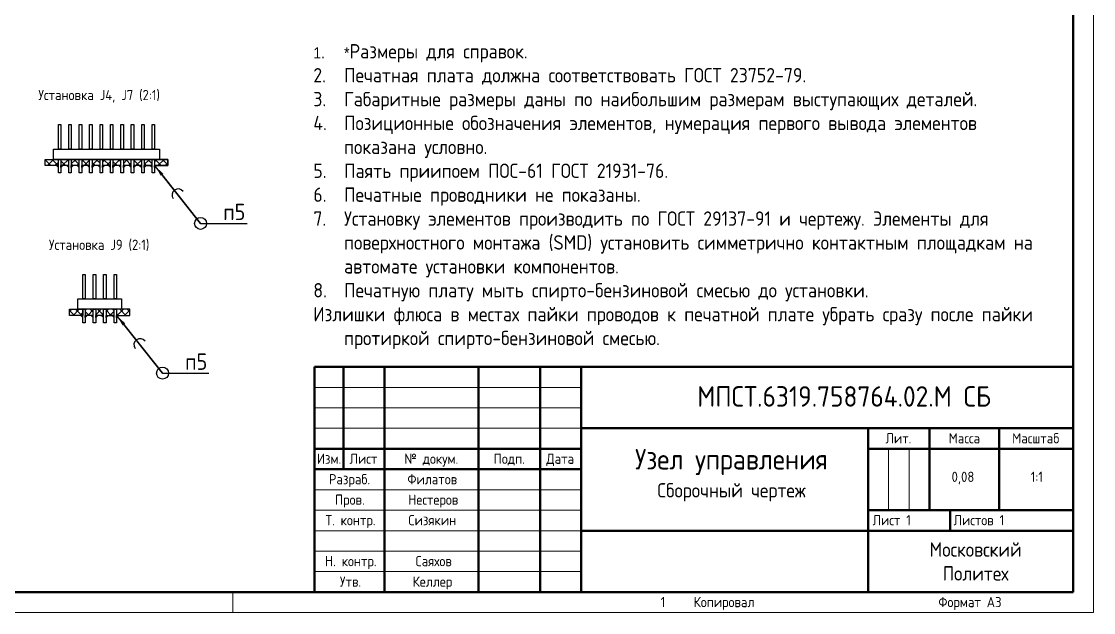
# Model space of a CAD drawing. Header units: millimetres. Extents: x 0 to 420, y 0 to 297.
# Drawn here: x 158.5 to 420, y 0 to 144.4 of the extents above; entities that cross this region are included whole.
import ezdxf
from ezdxf import colors
from ezdxf.entities.mleader import LeaderData, LeaderLine
from ezdxf.math import Vec2, Vec3

# ---------------------------------------------------------------- set-up
doc = ezdxf.new("R2010")
doc.units = ezdxf.units.MM
doc.layers.add('ОСНОВНОЙ', color=7, linetype='Continuous', lineweight=25)
doc.styles.add('СПДС', font='isocpeur.ttf', dxfattribs={"width": 0.9})

msp = doc.modelspace()

# ---------------------------------------------------------------- hatches: boundary and pattern name
h = msp.add_hatch()
h.set_pattern_fill('ANSI37', color=256, scale=0.4)
h.paths.add_polyline_path([(167.49, 110.646), (164.22, 110.646), (164.22, 109.146), (167.49, 109.146)])
h.paths.add_polyline_path([(170.03, 110.646), (168.09, 110.646), (168.09, 109.146), (168.59, 109.146), (170.03, 109.146)])
h.paths.add_polyline_path([(172.57, 110.646), (170.63, 110.646), (170.63, 109.146), (172.57, 109.146)])
h.paths.add_polyline_path([(175.11, 110.646), (173.17, 110.646), (173.17, 109.146), (173.67, 109.146), (175.11, 109.146)])
h.paths.add_polyline_path([(177.65, 110.646), (175.71, 110.646), (175.71, 109.146), (176.21, 109.146), (177.65, 109.146)])
h.paths.add_polyline_path([(180.19, 110.646), (178.25, 110.646), (178.25, 109.146), (178.75, 109.146), (180.19, 109.146)])
h.paths.add_polyline_path([(182.73, 110.646), (180.79, 110.646), (180.79, 109.146), (181.29, 109.146), (182.73, 109.146)])
h.paths.add_polyline_path([(185.27, 110.646), (183.33, 110.646), (183.33, 109.146), (183.83, 109.146), (185.27, 109.146)])
h.paths.add_polyline_path([(187.81, 110.646), (187.09, 110.646), (185.87, 110.646), (185.87, 109.146), (186.37, 109.146), (187.81, 109.146)])
h.paths.add_polyline_path([(190.35, 110.646), (188.41, 110.646), (188.41, 109.146), (188.91, 109.146), (190.35, 109.146)])
h.paths.add_polyline_path([(194.22, 110.646), (190.95, 110.646), (190.95, 109.146), (194.22, 109.146)])
h = msp.add_hatch(color=256)
h.dxf.hatch_style = 1
h.paths.add_polyline_path([(167.49, 109.146), (166.99, 109.146), (167.49, 108.646)])
h.paths.add_polyline_path([(168.09, 108.646), (168.59, 109.146), (168.09, 109.146)])
h.paths.add_polyline_path([(170.03, 109.146), (169.53, 109.146), (170.03, 108.646)])
h.paths.add_polyline_path([(171.13, 109.146), (170.63, 109.146), (170.63, 108.646)])
h.paths.add_polyline_path([(172.57, 108.646), (172.57, 109.146), (172.07, 109.146)])
h.paths.add_polyline_path([(173.17, 108.646), (173.67, 109.146), (173.17, 109.146)])
h.paths.add_polyline_path([(174.61, 109.146), (175.11, 108.646), (175.11, 109.146)])
h.paths.add_polyline_path([(176.21, 109.146), (175.71, 109.146), (175.71, 108.646)])
h.paths.add_polyline_path([(177.15, 109.146), (177.65, 108.646), (177.65, 109.146)])
h.paths.add_polyline_path([(178.25, 108.646), (178.75, 109.146), (178.25, 109.146)])
h.paths.add_polyline_path([(180.19, 109.146), (179.69, 109.146), (180.19, 108.646)])
h.paths.add_polyline_path([(181.29, 109.146), (180.79, 109.146), (180.79, 108.646)])
h.paths.add_polyline_path([(182.73, 108.646), (182.73, 109.146), (182.23, 109.146)])
h.paths.add_polyline_path([(183.83, 109.146), (183.33, 109.146), (183.33, 108.646)])
h.paths.add_polyline_path([(185.27, 108.646), (185.27, 109.146), (184.77, 109.146)])
h.paths.add_polyline_path([(185.87, 108.646), (186.37, 109.146), (185.87, 109.146)])
h = msp.add_hatch(color=256)
h.dxf.hatch_style = 1
h.paths.add_polyline_path([(172.57, 109.146), (172.07, 109.146), (172.57, 108.646)])
h.paths.add_polyline_path([(173.17, 108.646), (173.67, 109.146), (173.17, 109.146)])
h.paths.add_polyline_path([(175.11, 109.146), (174.61, 109.146), (175.11, 108.646)])
h.paths.add_polyline_path([(176.21, 109.146), (175.71, 109.146), (175.71, 108.646)])
h.paths.add_polyline_path([(177.65, 108.646), (177.65, 109.146), (177.15, 109.146)])
h.paths.add_polyline_path([(178.25, 108.646), (178.75, 109.146), (178.25, 109.146)])
h.paths.add_polyline_path([(179.69, 109.146), (180.19, 108.646), (180.19, 109.146)])
h.paths.add_polyline_path([(181.29, 109.146), (180.79, 109.146), (180.79, 108.646)])
h.paths.add_polyline_path([(182.23, 109.146), (182.73, 108.646), (182.73, 109.146)])
h.paths.add_polyline_path([(183.33, 108.646), (183.83, 109.146), (183.33, 109.146)])
h.paths.add_polyline_path([(185.27, 109.146), (184.77, 109.146), (185.27, 108.646)])
h.paths.add_polyline_path([(186.37, 109.146), (185.87, 109.146), (185.87, 108.646)])
h.paths.add_polyline_path([(187.81, 108.646), (187.81, 109.146), (187.31, 109.146)])
h.paths.add_polyline_path([(188.91, 109.146), (188.41, 109.146), (188.41, 108.646)])
h.paths.add_polyline_path([(190.35, 108.646), (190.35, 109.146), (189.85, 109.146)])
h.paths.add_polyline_path([(190.95, 108.646), (191.45, 109.146), (190.95, 109.146)])
h = msp.add_hatch()
h.set_pattern_fill('ANSI37', color=256, scale=0.4)
h.set_pattern_definition([(45, (-9.2871, 0), (-0.898026, 0.898026), []), (135, (-9.2871, 0), (-0.898026, -0.898026), [])])
h.paths.add_polyline_path([(173.443, 72.579), (173.443, 74.079), (170.173, 74.079), (170.173, 72.579)])
h.paths.add_polyline_path([(174.043, 74.079), (174.043, 72.579), (174.543, 72.579), (175.983, 72.579), (175.983, 74.079)])
h.paths.add_polyline_path([(176.583, 74.079), (176.583, 72.579), (177.083, 72.579), (178.523, 72.579), (178.523, 74.079), (177.803, 74.079)])
h.paths.add_polyline_path([(179.123, 74.079), (179.123, 72.579), (179.623, 72.579), (181.063, 72.579), (181.063, 74.079)])
h.paths.add_polyline_path([(181.663, 74.079), (181.663, 72.579), (184.933, 72.579), (184.933, 74.079)])
h = msp.add_hatch(color=256)
h.dxf.hatch_style = 1
h.paths.add_polyline_path([(173.443, 72.579), (172.943, 72.579), (173.443, 72.079)])
h.paths.add_polyline_path([(174.543, 72.579), (174.043, 72.579), (174.043, 72.079)])
h.paths.add_polyline_path([(175.983, 72.079), (175.983, 72.579), (175.483, 72.579)])
h.paths.add_polyline_path([(176.583, 72.079), (177.083, 72.579), (176.583, 72.579)])
h.paths.add_polyline_path([(178.523, 72.579), (178.023, 72.579), (178.523, 72.079)])
h.paths.add_polyline_path([(179.123, 72.079), (179.623, 72.579), (179.123, 72.579)])
h.paths.add_polyline_path([(181.063, 72.579), (180.563, 72.579), (181.063, 72.079)])
h.paths.add_polyline_path([(182.163, 72.579), (181.663, 72.579), (181.663, 72.079)])

# ---------------------------------------------------------------- linework, layer by layer
at = {"color": 7, "linetype": 'Continuous', "lineweight": 18}
for p, q in [((420, 297), (420, 0)), ((230, 55), (295, 55)), ((230, 50), (295, 50)), ((230, 45), (295, 45)), ((370, 40), (370, 25)), ((375, 40), (375, 25)), ((230, 30), (295, 30)), ((230, 25), (295, 25)), ((230, 20), (295, 20)), ((230, 15), (295, 15)), ((230, 10), (295, 10)), ((0, 0), (420, 0))]:
    msp.add_line(p, q, dxfattribs=at)
at = {"color": 7, "linetype": 'Continuous', "lineweight": 50}
for p, q in [((415, 5), (415, 292)), ((230, 60), (415, 60)), ((230, 60), (230, 5)), ((237, 35), (237, 60)), ((247, 60), (247, 5)), ((270, 60), (270, 5)), ((285, 60), (285, 5)), ((295, 60), (295, 5)), ((295, 45), (415, 45)), ((365, 45), (365, 5)), ((380, 45), (380, 25)), ((397, 45), (397, 25)), ((230, 40), (295, 40)), ((365, 40), (415, 40)), ((230, 35), (295, 35)), ((365, 25), (415, 25)), ((385, 25), (385, 20)), ((295, 20), (415, 20)), ((20, 5), (415, 5))]:
    msp.add_line(p, q, dxfattribs=at)
for p, q in [((202.185, 95.039), (191.2, 108.896)), ((192.898, 58.472), (181.913, 72.329))]:
    msp.add_line(p, q)
for points in [[(167.49, 119.146), (168.09, 119.146), (168.09, 113.146), (167.49, 113.146)], [(170.03, 119.146), (170.63, 119.146), (170.63, 113.146), (170.03, 113.146)], [(172.57, 119.146), (173.17, 119.146), (173.17, 113.146), (172.57, 113.146)], [(175.11, 119.146), (175.71, 119.146), (175.71, 113.146), (175.11, 113.146)], [(177.65, 119.146), (178.25, 119.146), (178.25, 113.146), (177.65, 113.146)], [(180.19, 119.146), (180.79, 119.146), (180.79, 113.146), (180.19, 113.146)], [(182.73, 119.146), (183.33, 119.146), (183.33, 113.146), (182.73, 113.146)], [(185.27, 119.146), (185.87, 119.146), (185.87, 113.146), (185.27, 113.146)], [(187.81, 119.146), (188.41, 119.146), (188.41, 113.146), (187.81, 113.146)], [(190.35, 119.146), (190.95, 119.146), (190.95, 113.146), (190.35, 113.146)], [(166.27, 113.146), (192.17, 113.146), (192.17, 110.646), (166.27, 110.646)], [(167.49, 110.646), (168.09, 110.646), (168.09, 107.346), (167.49, 107.346)], [(170.03, 110.646), (170.63, 110.646), (170.63, 107.346), (170.03, 107.346)], [(172.57, 110.646), (173.17, 110.646), (173.17, 107.346), (172.57, 107.346)], [(175.11, 110.646), (175.71, 110.646), (175.71, 107.346), (175.11, 107.346)], [(177.65, 110.646), (178.25, 110.646), (178.25, 107.346), (177.65, 107.346)], [(180.19, 110.646), (180.79, 110.646), (180.79, 107.346), (180.19, 107.346)], [(182.73, 110.646), (183.33, 110.646), (183.33, 107.346), (182.73, 107.346)], [(185.27, 110.646), (185.87, 110.646), (185.87, 107.346), (185.27, 107.346)], [(187.81, 110.646), (188.41, 110.646), (188.41, 107.346), (187.81, 107.346)], [(190.35, 110.646), (190.95, 110.646), (190.95, 107.346), (190.35, 107.346)], [(167.49, 109.146), (166.99, 109.146), (167.49, 108.646)], [(168.09, 109.146), (168.59, 109.146), (168.09, 108.646)], [(170.03, 109.146), (169.53, 109.146), (170.03, 108.646)], [(170.63, 109.146), (171.13, 109.146), (170.63, 108.646)], [(172.57, 109.146), (172.07, 109.146), (172.57, 108.646)], [(173.17, 109.146), (173.67, 109.146), (173.17, 108.646)], [(175.11, 109.146), (174.61, 109.146), (175.11, 108.646)], [(175.71, 109.146), (176.21, 109.146), (175.71, 108.646)], [(177.65, 109.146), (177.15, 109.146), (177.65, 108.646)], [(178.25, 109.146), (178.75, 109.146), (178.25, 108.646)], [(180.19, 109.146), (179.69, 109.146), (180.19, 108.646)], [(180.79, 109.146), (181.29, 109.146), (180.79, 108.646)], [(182.73, 109.146), (182.23, 109.146), (182.73, 108.646)], [(183.33, 109.146), (183.83, 109.146), (183.33, 108.646)], [(185.27, 109.146), (184.77, 109.146), (185.27, 108.646)], [(185.87, 109.146), (186.37, 109.146), (185.87, 108.646)], [(187.81, 109.146), (187.31, 109.146), (187.81, 108.646)], [(188.41, 109.146), (188.91, 109.146), (188.41, 108.646)], [(190.35, 109.146), (189.85, 109.146), (190.35, 108.646)], [(190.95, 109.146), (191.45, 109.146), (190.95, 108.646)], [(173.443, 82.579), (174.043, 82.579), (174.043, 76.579), (173.443, 76.579)], [(175.983, 82.579), (176.583, 82.579), (176.583, 76.579), (175.983, 76.579)], [(178.523, 82.579), (179.123, 82.579), (179.123, 76.579), (178.523, 76.579)], [(181.063, 82.579), (181.663, 82.579), (181.663, 76.579), (181.063, 76.579)], [(172.223, 76.579), (182.883, 76.579), (182.883, 74.079), (172.223, 74.079)], [(170.173, 74.079), (173.443, 74.079), (173.443, 72.579), (170.173, 72.579)], [(173.443, 74.079), (174.043, 74.079), (174.043, 70.779), (173.443, 70.779)], [(175.983, 74.079), (176.583, 74.079), (176.583, 70.779), (175.983, 70.779)], [(178.523, 74.079), (179.123, 74.079), (179.123, 70.779), (178.523, 70.779)], [(181.063, 74.079), (181.663, 74.079), (181.663, 70.779), (181.063, 70.779)], [(173.443, 72.579), (172.943, 72.579), (173.443, 72.079)], [(174.043, 72.579), (174.543, 72.579), (174.043, 72.079)], [(175.983, 72.579), (175.483, 72.579), (175.983, 72.079)], [(176.583, 72.579), (177.083, 72.579), (176.583, 72.079)], [(178.523, 72.579), (178.023, 72.579), (178.523, 72.079)], [(179.123, 72.579), (179.623, 72.579), (179.123, 72.079)], [(181.063, 72.579), (180.563, 72.579), (181.063, 72.079)], [(181.663, 72.579), (182.163, 72.579), (181.663, 72.079)]]:
    msp.add_lwpolyline(points, close=True)
for points in [[(167.49, 109.146), (164.22, 109.146), (164.22, 110.646), (194.22, 110.646), (194.22, 109.146), (190.95, 109.146)], [(190.95, 109.146), (194.22, 109.146), (194.22, 110.646), (187.09, 110.646)], [(170.03, 109.146), (168.09, 109.146)], [(172.57, 109.146), (170.63, 109.146)], [(175.11, 109.146), (173.17, 109.146)], [(177.65, 109.146), (175.71, 109.146)], [(180.19, 109.146), (178.25, 109.146)], [(182.73, 109.146), (180.79, 109.146)], [(185.27, 109.146), (183.33, 109.146)], [(187.81, 109.146), (185.87, 109.146)], [(187.09, 109.146), (187.81, 109.146)], [(188.41, 109.146), (190.35, 109.146)], [(190.35, 109.146), (189.14, 109.146)], [(181.663, 72.579), (184.933, 72.579), (184.933, 74.079), (177.803, 74.079)], [(175.983, 72.579), (174.043, 72.579)], [(178.523, 72.579), (176.583, 72.579)], [(177.803, 72.579), (178.523, 72.579)], [(179.123, 72.579), (181.063, 72.579)], [(181.063, 72.579), (179.853, 72.579)]]:
    msp.add_lwpolyline(points)
for centre in [(202.185, 95.039), (192.898, 58.472)]:
    msp.add_circle(centre, 1.464)
for centre in [(196.693, 101.967), (187.405, 65.401)]:
    msp.add_arc(centre, 1.498, 35.8063, 215.8063)
at = {"layer": 'ОСНОВНОЙ', "linetype": 'Continuous', "lineweight": 18}
for p, q in [((415, 292), (415, 5)), ((415, 5), (20, 5)), ((210, 5), (210, 0)), ((217.5, 4.999), (217.5, 5.001))]:
    msp.add_line(p, q, dxfattribs=at)

# ---------------------------------------------------------------- texts
at = {"insert": (227.175, 138.804), "char_height": 2.5, "width": 179.93713, "attachment_point": 1, "style": 'СПДС'}
msp.add_mtext('\\pxi-3,l4,t4;{\\fArial|b0|i0|c0|p34;\\H1.08333x;1.^I\\fArial|b0|i0|c204|p34;*\\fISOCPEUR|b0|i0|c204|p34;\\H1.29231x;Размеры для справок.\\P2.^IПечатная плата должна соответствовать ГОСТ 23752-79.\\P3.^IГабаритные размеры даны по наибольшим размерам выступающих деталей.\\P4.^IПозиционные обозначения элементов, нумерация первого вывода элементов показана условно.\\P5.^IПаять приипоем ПОС-61 ГОСТ 21931-76.\\P6.^IПечатные проводники не показаны.\\P7.^IУстановку элементов производить по ГОСТ 29137-91 и чертежу. Элементы для поверхностного монтажа (SMD) установить симметрично контактным площадкам на автомате установки компонентов.\\P8.^IПечатную плату мыть спирто-бензиновой смесью до установки.\\PИзлишки флюса в местах пайки проводов к печатной плате убрать сразу после пайки протиркой спирто-бензиновой смесью.}', dxfattribs=at)
at = {"color": 7, "linetype": 'Continuous', "lineweight": 0, "attachment_point": 2, "style": 'СПДС'}
for s, insert, char_height in [('Установка J4, J7 (2:1)', (177.423, 127.626), 2.5), ('Установка J9 (2:1)', (177.423, 91.059), 2.5), ('Лит.', (372.408, 43.817), 2.5), ('Масса', (388.491, 43.817), 2.5), ('Масштаб', (405.894, 43.817), 2.5), ('Изм.', (233.524, 38.817), 2.5), ('Лист', (241.898, 38.817), 2.5), ('№ докум.', (258.46, 38.817), 2.5), ('Подп.', (277.482, 38.817), 2.5), ('Дата', (289.886, 38.817), 2.5), ('0,08', (388.14, 34.402), 2.5), ('1:1', (406.168, 34.402), 2.5), ('Разраб.', (238.495, 33.817), 2.5), ('Филатов', (258.682, 33.817), 2.5), ('Пров.', (238.588, 28.817), 2.5), ('Нестеров', (258.912, 28.817), 2.5), ('Т. контр.', (238.743, 23.817), 2.5), ('Сизякин', (258.694, 23.817), 2.5), ('Лист 1', (370.761, 23.817), 2.5), ('Листов 1', (392.026, 23.817), 2.5), ('Московский\\PПолитех', (391.222, 17.148), 3.5), ('Н. контр.', (238.805, 13.817), 2.5), ('Саяхов', (259.026, 13.817), 2.5), ('Утв.', (238.744, 8.817), 2.5), ('Келлер', (258.735, 8.817), 2.5), ('1', (314.983, 3.823), 2.5), ('Копировал', (329.866, 3.817), 2.5), ('Формат А3', (389.849, 3.817), 2.5)]:
    msp.add_mtext(s, dxfattribs=dict(at, insert=insert, char_height=char_height))
at = {"color": 7, "linetype": 'Continuous', "lineweight": 0, "char_height": 3.5, "attachment_point": 2, "style": 'СПДС'}
for s, insert, width in [('{\\H1.42857x;МПСТ.6319.758764.02.М СБ}', (359.154, 55.284), 75.12856), ('{\\H1.42857x;Узел управления}\\PСборочный чертеж', (331.677, 39.938), 48.90724)]:
    msp.add_mtext(s, dxfattribs=dict(at, insert=insert, width=width))

# ---------------------------------------------------------------- leaders
ml = msp.add_multileader_mtext('Standard')
ml.set_content('п5', color=256, style='СПДС')
ml.set_leader_properties()
ml.build(insert=Vec2(0, 0))
ml.multileader.update_dxf_attribs({"text_left_attachment_type": 6, "text_right_attachment_type": 6, "dogleg_length": 5, "arrow_head_size": 2.5})
ctx = ml.context
ctx.base_point, ctx.arrow_head_size, ctx.landing_gap_size, ctx.plane_origin = Vec3(207.185, 95.039), 2.5, 0.5, Vec3(173.42, 108.896)
ctx.left_attachment, ctx.right_attachment = 6, 6
notes = []
notes.append((ctx, [(0, (1, 1, 0), (202.185, 95.039), (1, 0), 5, [(0, [(191.2, 108.896)], 0, [])])]))
ctx.mtext.insert, ctx.mtext.flow_direction = Vec3(207.685, 99.839), 5
ml = msp.add_multileader_mtext('Standard')
ml.set_content('п5', color=256, style='СПДС')
ml.set_leader_properties()
ml.build(insert=Vec2(0, 0))
ml.multileader.update_dxf_attribs({"text_left_attachment_type": 6, "text_right_attachment_type": 6, "dogleg_length": 5, "arrow_head_size": 2.5})
ctx = ml.context
ctx.base_point, ctx.arrow_head_size, ctx.landing_gap_size, ctx.plane_origin = Vec3(197.898, 58.472), 2.5, 0.5, Vec3(164.133, 72.329)
ctx.left_attachment, ctx.right_attachment = 6, 6
notes.append((ctx, [(0, (1, 1, 0), (192.898, 58.472), (1, 0), 5, [(0, [(181.913, 72.329)], 0, [])])]))
ctx.mtext.insert, ctx.mtext.flow_direction = Vec3(198.398, 63.272), 5
for ctx, leaders in notes:
    for number, flags, end, landing, length, lines in leaders:
        leader = LeaderData()
        leader.index, (leader.has_last_leader_line, leader.has_dogleg_vector, leader.attachment_direction) = number, flags
        leader.last_leader_point, leader.dogleg_vector, leader.dogleg_length = Vec3(end), Vec3(landing), length
        for number, points, colour, breaks in lines:
            line = LeaderLine()
            line.index, line.vertices, line.color, line.breaks = number, Vec3.list(points), colors.encode_raw_color(colour), breaks
            leader.lines.append(line)
        ctx.leaders.append(leader)

doc.saveas('drawing.dxf')
